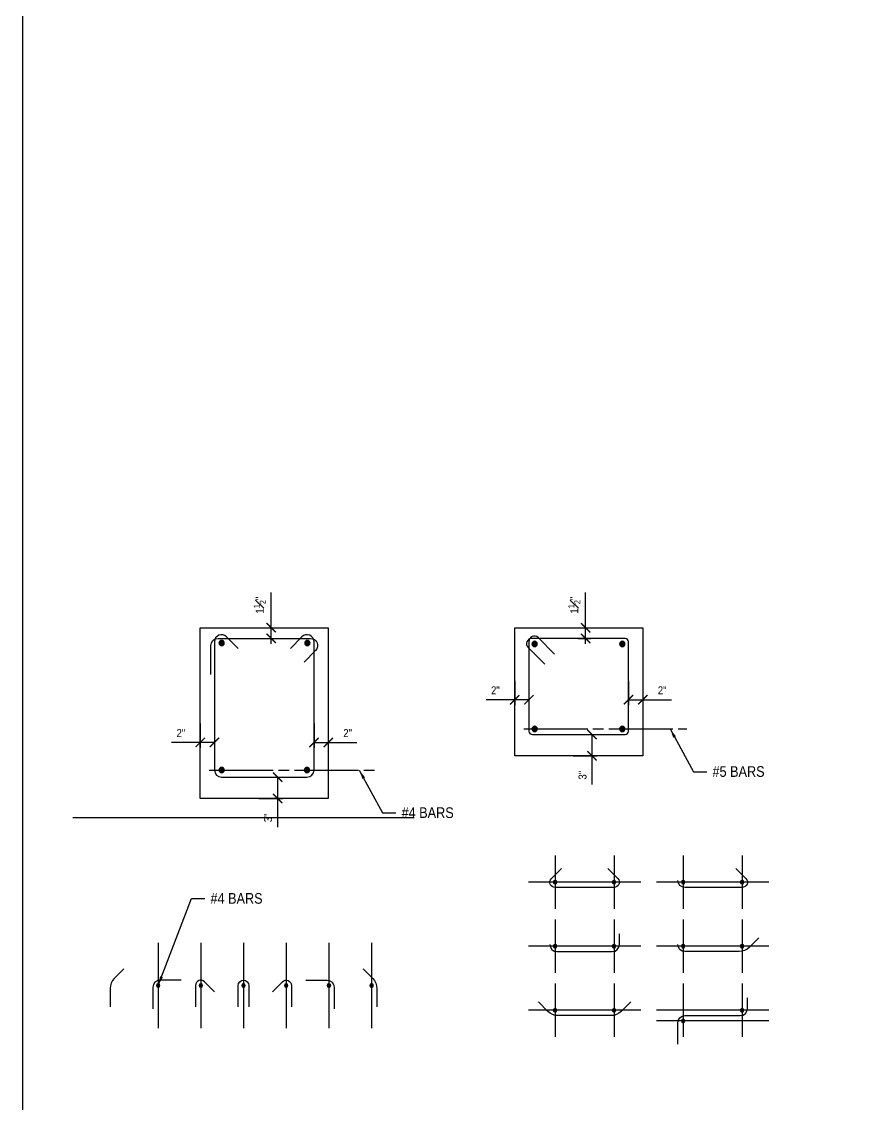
# Model space of a CAD drawing. Header units: inches. Extents: x -2661 to 42767, y -1222 to 9099.
# Drawn here: x 1984.9 to 2102.4, y 1511.9 to 1664.1 of the extents above; entities that cross this region are included whole.
import ezdxf
from ezdxf import colors
from ezdxf.entities.mleader import LeaderData, LeaderLine
from ezdxf.math import Vec2, Vec3

# ---------------------------------------------------------------- set-up
doc = ezdxf.new("R2010")
doc.units = ezdxf.units.IN
doc.header["$LTSCALE"] = 12
doc.header["$MEASUREMENT"] = 0
doc.header["$PDMODE"] = 3
doc.linetypes.add('CENTER4', pattern=[0.9975, 0.75, -0.06125, 0.125, -0.06125])
doc.layers.get('0').update_dxf_attribs({"linetype": 'CONTINUOUS'})
doc.layers.get('DefPoints').update_dxf_attribs({"color": 251, "linetype": 'CONTINUOUS'})
for name, color, linetype in [('S-ANNO-DIMS', 2, 'CONTINUOUS'), ('S-ANNO-NOTE', 4, 'CONTINUOUS'), ('S-REBAR', 7, 'CONTINUOUS')]:
    doc.layers.add(name, color=color, linetype=linetype)
doc.layers.add('S-ANNO-NONPLOT', color=253, linetype='CONTINUOUS', plot=False, transparency=0.5)
doc.styles.add('Arial', font='arial.ttf', dxfattribs={"width": 0.85})
doc.styles.add('ROMANS', font='romans.shx', dxfattribs={"width": 0.85})
doc.dimstyles.new('DIM-12$7', dxfattribs={"dimscale": 12, "dimtxt": 0.09375, "dimasz": 0.125, "dimexe": 0.0625, "dimexo": 0.0625, "dimgap": 0.0625, "dimtad": 1, "dimdec": 4, "dimzin": 11, "dimdsep": 46, "dimlunit": 4, "dimtxsty": 'Arial', "dimcen": 0.125, "dimclrd": 256, "dimclre": 256, "dimclrt": 4, "dimadec": 0, "dimazin": 0, "dimtfac": 1, "dimtdec": 4, "dimtofl": 0, "dimtmove": 0, "dimatfit": 3, "dimfxl": 1, "dimtolj": 1, "dimtzin": 11, "dimarcsym": 0})
doc.dimstyles.new('DIM-12_Se', dxfattribs={"dimscale": 12, "dimtxt": 0.09375, "dimasz": 0.109375, "dimexe": 0.0625, "dimexo": 0.0625, "dimgap": 0.0625, "dimtad": 1, "dimdec": 4, "dimzin": 11, "dimdsep": 46, "dimlunit": 4, "dimtxsty": 'Arial', "dimblk": 'ARCHTICK', "dimcen": 0.125, "dimdle": 0.0625, "dimclrd": 256, "dimclre": 256, "dimclrt": 4, "dimadec": 0, "dimazin": 0, "dimtfac": 0.75, "dimtdec": 4, "dimtmove": 0, "dimatfit": 3, "dimfxl": 1, "dimfrac": 1, "dimtolj": 1, "dimtzin": 0, "dimarcsym": 0})

# ---------------------------------------------------------------- blocks, each defined once
blk = doc.blocks.new('_ARCHTICK')
at = {"color": 0, "linetype": 'ByBlock', "const_width": 0.15}
blk.add_lwpolyline([(-0.5, -0.5), (0.5, 0.5)], dxfattribs=at)
blk = doc.blocks.new('*D2224')
at = {"layer": 'DefPoints', "color": 0, "transparency": 16777216}
for p in [(25918.92, 2330.67), (25922.32, 2330.67), (25918.92, 2327.67)]:
    blk.add_point(p, dxfattribs=at)
at = {"layer": 'S-ANNO-DIMS', "lineweight": -2, "transparency": 16777216}
for p, q in [((25919.67, 2330.67), (25923.07, 2330.67)), ((25922.32, 2330.67), (25922.32, 2326.92)), ((25919.67, 2327.67), (25923.07, 2327.67)), ((25922.32, 2327.67), (25922.32, 2323.65))]:
    blk.add_line(p, q, dxfattribs=at)
at = {"layer": 'S-ANNO-DIMS', "lineweight": -2, "transparency": 16777216, "xscale": 1.3125, "yscale": 1.3125, "zscale": 1.3125}
for p, rotation in [((25922.32, 2330.67), 90), ((25922.32, 2327.67), 270)]:
    blk.add_blockref('_ARCHTICK', p, dxfattribs=dict(at, rotation=rotation))
at = {"layer": 'S-ANNO-DIMS', "color": 4, "transparency": 16777216, "insert": (25921, 2324.95), "char_height": 1.125, "attachment_point": 5, "rotation": 90, "style": 'Arial'}
blk.add_mtext('\\A1;3"', dxfattribs=at)
blk = doc.blocks.new('*D2225')
at = {"layer": 'DefPoints', "color": 0, "transparency": 16777216}
for p in [(25919.64, 2345.67), (25921.43, 2345.67), (25919.64, 2344.17)]:
    blk.add_point(p, dxfattribs=at)
at = {"layer": 'S-ANNO-DIMS', "lineweight": -2, "transparency": 16777216}
for p, q in [((25921.43, 2345.67), (25921.43, 2350.63)), ((25920.39, 2345.67), (25922.18, 2345.67)), ((25921.43, 2343.42), (25921.43, 2345.67)), ((25920.39, 2344.17), (25922.18, 2344.17))]:
    blk.add_line(p, q, dxfattribs=at)
at = {"layer": 'S-ANNO-DIMS', "lineweight": -2, "transparency": 16777216, "xscale": 1.3125, "yscale": 1.3125, "zscale": 1.3125}
for p, rotation in [((25921.43, 2345.67), 90), ((25921.43, 2344.17), 270)]:
    blk.add_blockref('_ARCHTICK', p, dxfattribs=dict(at, rotation=rotation))
at = {"layer": 'S-ANNO-DIMS', "color": 4, "transparency": 16777216, "insert": (25919.83, 2348.84), "char_height": 1.125, "attachment_point": 5, "rotation": 90, "style": 'Arial'}
blk.add_mtext('\\A1;1{\\H0.75x;\\S1#2;}"', dxfattribs=at)
blk = doc.blocks.new('*D2226')
at = {"layer": 'DefPoints', "color": 0, "transparency": 16777216}
for p in [(25911.46, 2338.95), (25913.46, 2338.95), (25913.46, 2335.55)]:
    blk.add_point(p, dxfattribs=at)
at = {"layer": 'S-ANNO-DIMS', "lineweight": -2, "transparency": 16777216}
for p, q in [((25911.46, 2338.2), (25911.46, 2334.8)), ((25913.46, 2338.2), (25913.46, 2334.8)), ((25911.46, 2335.55), (25907.43, 2335.55)), ((25913.46, 2335.55), (25910.71, 2335.55))]:
    blk.add_line(p, q, dxfattribs=at)
at = {"layer": 'S-ANNO-DIMS', "lineweight": -2, "transparency": 16777216, "xscale": 1.3125, "yscale": 1.3125, "zscale": 1.3125, "rotation": 180}
blk.add_blockref('_ARCHTICK', (25911.46, 2335.55), dxfattribs=at)
at = {"layer": 'S-ANNO-DIMS', "lineweight": -2, "transparency": 16777216, "xscale": 1.3125, "yscale": 1.3125, "zscale": 1.3125}
blk.add_blockref('_ARCHTICK', (25913.46, 2335.55), dxfattribs=at)
at = {"layer": 'S-ANNO-DIMS', "color": 4, "transparency": 16777216, "insert": (25908.74, 2336.87), "char_height": 1.125, "attachment_point": 5, "style": 'Arial'}
blk.add_mtext('\\A1;2"', dxfattribs=at)
blk = doc.blocks.new('*D2227')
at = {"layer": 'DefPoints', "color": 0, "transparency": 16777216}
for p in [(25927.46, 2338.95), (25929.46, 2338.95), (25927.46, 2335.55)]:
    blk.add_point(p, dxfattribs=at)
at = {"layer": 'S-ANNO-DIMS', "lineweight": -2, "transparency": 16777216}
for p, q in [((25927.46, 2338.2), (25927.46, 2334.8)), ((25929.46, 2338.2), (25929.46, 2334.8)), ((25927.46, 2335.55), (25930.21, 2335.55)), ((25929.46, 2335.55), (25933.49, 2335.55))]:
    blk.add_line(p, q, dxfattribs=at)
at = {"layer": 'S-ANNO-DIMS', "lineweight": -2, "transparency": 16777216, "xscale": 1.3125, "yscale": 1.3125, "zscale": 1.3125, "rotation": 180}
blk.add_blockref('_ARCHTICK', (25927.46, 2335.55), dxfattribs=at)
at = {"layer": 'S-ANNO-DIMS', "lineweight": -2, "transparency": 16777216, "xscale": 1.3125, "yscale": 1.3125, "zscale": 1.3125}
blk.add_blockref('_ARCHTICK', (25929.46, 2335.55), dxfattribs=at)
at = {"layer": 'S-ANNO-DIMS', "color": 4, "transparency": 16777216, "insert": (25932.18, 2336.87), "char_height": 1.125, "attachment_point": 5, "style": 'Arial'}
blk.add_mtext('\\A1;2"', dxfattribs=at)
blk = doc.blocks.new('*D2228')
at = {"layer": 'DefPoints', "color": 0, "transparency": 16777216}
for p in [(25874.73, 2324.67), (25878.13, 2324.67), (25874.73, 2321.67)]:
    blk.add_point(p, dxfattribs=at)
at = {"layer": 'S-ANNO-DIMS', "lineweight": -2, "transparency": 16777216}
for p, q in [((25875.48, 2324.67), (25878.88, 2324.67)), ((25878.13, 2324.67), (25878.13, 2320.92)), ((25875.48, 2321.67), (25878.88, 2321.67)), ((25878.13, 2321.67), (25878.13, 2317.65))]:
    blk.add_line(p, q, dxfattribs=at)
at = {"layer": 'S-ANNO-DIMS', "lineweight": -2, "transparency": 16777216, "xscale": 1.3125, "yscale": 1.3125, "zscale": 1.3125}
for p, rotation in [((25878.13, 2324.67), 90), ((25878.13, 2321.67), 270)]:
    blk.add_blockref('_ARCHTICK', p, dxfattribs=dict(at, rotation=rotation))
at = {"layer": 'S-ANNO-DIMS', "color": 4, "transparency": 16777216, "insert": (25876.8, 2318.95), "char_height": 1.125, "attachment_point": 5, "rotation": 90, "style": 'Arial'}
blk.add_mtext('\\A1;3"', dxfattribs=at)
blk = doc.blocks.new('*D2229')
at = {"layer": 'DefPoints', "color": 0, "transparency": 16777216}
for p in [(25867.26, 2332.95), (25869.26, 2332.95), (25869.26, 2329.55)]:
    blk.add_point(p, dxfattribs=at)
at = {"layer": 'S-ANNO-DIMS', "lineweight": -2, "transparency": 16777216}
for p, q in [((25867.26, 2332.2), (25867.26, 2328.8)), ((25869.26, 2332.2), (25869.26, 2328.8)), ((25867.26, 2329.55), (25863.23, 2329.55)), ((25869.26, 2329.55), (25866.51, 2329.55))]:
    blk.add_line(p, q, dxfattribs=at)
at = {"layer": 'S-ANNO-DIMS', "lineweight": -2, "transparency": 16777216, "xscale": 1.3125, "yscale": 1.3125, "zscale": 1.3125, "rotation": 180}
blk.add_blockref('_ARCHTICK', (25867.26, 2329.55), dxfattribs=at)
at = {"layer": 'S-ANNO-DIMS', "lineweight": -2, "transparency": 16777216, "xscale": 1.3125, "yscale": 1.3125, "zscale": 1.3125}
blk.add_blockref('_ARCHTICK', (25869.26, 2329.55), dxfattribs=at)
at = {"layer": 'S-ANNO-DIMS', "color": 4, "transparency": 16777216, "insert": (25864.54, 2330.87), "char_height": 1.125, "attachment_point": 5, "style": 'Arial'}
blk.add_mtext('\\A1;2"', dxfattribs=at)
blk = doc.blocks.new('*D2230')
at = {"layer": 'DefPoints', "color": 0, "transparency": 16777216}
for p in [(25883.26, 2332.95), (25885.26, 2332.95), (25883.26, 2329.55)]:
    blk.add_point(p, dxfattribs=at)
at = {"layer": 'S-ANNO-DIMS', "lineweight": -2, "transparency": 16777216}
for p, q in [((25883.26, 2332.2), (25883.26, 2328.8)), ((25885.26, 2332.2), (25885.26, 2328.8)), ((25883.26, 2329.55), (25886.01, 2329.55)), ((25885.26, 2329.55), (25889.29, 2329.55))]:
    blk.add_line(p, q, dxfattribs=at)
at = {"layer": 'S-ANNO-DIMS', "lineweight": -2, "transparency": 16777216, "xscale": 1.3125, "yscale": 1.3125, "zscale": 1.3125, "rotation": 180}
blk.add_blockref('_ARCHTICK', (25883.26, 2329.55), dxfattribs=at)
at = {"layer": 'S-ANNO-DIMS', "lineweight": -2, "transparency": 16777216, "xscale": 1.3125, "yscale": 1.3125, "zscale": 1.3125}
blk.add_blockref('_ARCHTICK', (25885.26, 2329.55), dxfattribs=at)
at = {"layer": 'S-ANNO-DIMS', "color": 4, "transparency": 16777216, "insert": (25887.98, 2330.87), "char_height": 1.125, "attachment_point": 5, "style": 'Arial'}
blk.add_mtext('\\A1;2"', dxfattribs=at)
blk = doc.blocks.new('*D2231')
at = {"layer": 'DefPoints', "color": 0, "transparency": 16777216}
for p in [(25875.45, 2345.67), (25877.23, 2345.67), (25875.45, 2344.17)]:
    blk.add_point(p, dxfattribs=at)
at = {"layer": 'S-ANNO-DIMS', "lineweight": -2, "transparency": 16777216}
for p, q in [((25877.23, 2345.67), (25877.23, 2350.63)), ((25876.2, 2345.67), (25877.98, 2345.67)), ((25877.23, 2343.42), (25877.23, 2345.67)), ((25876.2, 2344.17), (25877.98, 2344.17))]:
    blk.add_line(p, q, dxfattribs=at)
at = {"layer": 'S-ANNO-DIMS', "lineweight": -2, "transparency": 16777216, "xscale": 1.3125, "yscale": 1.3125, "zscale": 1.3125}
for p, rotation in [((25877.23, 2345.67), 90), ((25877.23, 2344.17), 270)]:
    blk.add_blockref('_ARCHTICK', p, dxfattribs=dict(at, rotation=rotation))
at = {"layer": 'S-ANNO-DIMS', "color": 4, "transparency": 16777216, "insert": (25875.63, 2348.84), "char_height": 1.125, "attachment_point": 5, "rotation": 90, "style": 'Arial'}
blk.add_mtext('\\A1;1{\\H0.75x;\\S1#2;}"', dxfattribs=at)
blk = doc.blocks.new('*U521')
h = blk.add_hatch(color=256)
h.dxf.hatch_style = 1
h.paths.add_polyline_path([(0.375, 0, 1), (-0.375, 0, 1)])
at = {"color": 0}
blk.add_circle((0, 0), 0.375, dxfattribs=at)
blk = doc.blocks.new('*U285')
h = blk.add_hatch(color=256)
h.dxf.hatch_style = 1
h.paths.add_polyline_path([(0.25, 0, 1), (-0.25, 0, 1)])
at = {"color": 0}
blk.add_circle((0, 0), 0.25, dxfattribs=at)
blk = doc.blocks.new('WALL_TOP PLATE_2x4')
at = {"layer": 'S-ANNO-NOTE'}
ml = blk.add_multileader_mtext('Standard', dxfattribs=at)
ml.set_content('{\\C4;E.N.}', color=4, style='Arial')
ml.set_leader_properties(color=2)
ml.build(insert=Vec2(0, 0))
ml.multileader.update_dxf_attribs({"dogleg_length": 0.36, "arrow_head_size": 1.31, "scale": 12})
ctx = ml.context
ctx.base_point, ctx.scale, ctx.char_height, ctx.arrow_head_size, ctx.landing_gap_size, ctx.plane_origin = Vec3(13.91, -10.82), 12, 1.125, 1.31, 1.08, Vec3(-31.17, 289.35)
notes = []
notes.append((ctx, [(0, (1, 1, 0), (12.41, -10.82), (1, 0), 1.5, [(0, [(0.75, -0.75)], 0, [])])]))
ctx.mtext.insert, ctx.mtext.width, ctx.mtext.flow_direction = Vec3(14.99, -10.26), 17.75, 5
ml = blk.add_multileader_mtext('Standard', dxfattribs=at)
ml.set_content('SHEAR WALL w/ E.N. PER PLAN', color=4, style='Arial')
ml.set_leader_properties(color=2)
ml.build(insert=Vec2(0, 0))
ml.multileader.update_dxf_attribs({"dogleg_length": 0.36, "arrow_head_size": 1.31, "scale": 12})
ctx = ml.context
ctx.base_point, ctx.scale, ctx.char_height, ctx.arrow_head_size, ctx.landing_gap_size, ctx.plane_origin = Vec3(13.91, -20.72), 12, 1.125, 1.31, 1.08, Vec3(-31.3, 283.13)
notes.append((ctx, [(0, (1, 1, 0), (12.41, -20.72), (1, 0), 1.5, [(0, [(0.5, -10.23)], 0, [])])]))
ctx.mtext.insert, ctx.mtext.width, ctx.mtext.defined_height, ctx.mtext.flow_direction = Vec3(14.99, -20.16), 10.3297, 3.69, 5
for ctx, leaders in notes:
    for number, flags, end, landing, length, lines in leaders:
        leader = LeaderData()
        leader.index, (leader.has_last_leader_line, leader.has_dogleg_vector, leader.attachment_direction) = number, flags
        leader.last_leader_point, leader.dogleg_vector, leader.dogleg_length = Vec3(end), Vec3(landing), length
        for number, points, colour, breaks in lines:
            line = LeaderLine()
            line.index, line.vertices, line.color, line.breaks = number, Vec3.list(points), colors.encode_raw_color(colour), breaks
            leader.lines.append(line)
        ctx.leaders.append(leader)
blk = doc.blocks.new('WALL_TOP PLATE_2x4 ALT')
at = {"layer": 'S-ANNO-NOTE'}
ml = blk.add_multileader_mtext('Standard', dxfattribs=at)
ml.set_content('{\\C4;E.N.}', color=4, style='Arial')
ml.set_leader_properties(color=2)
ml.build(insert=Vec2(0, 0))
ml.multileader.update_dxf_attribs({"dogleg_length": 0.36, "arrow_head_size": 1.31, "scale": 12})
ctx = ml.context
ctx.base_point, ctx.scale, ctx.char_height, ctx.arrow_head_size, ctx.landing_gap_size, ctx.plane_origin = Vec3(13.91, -10.82), 12, 1.125, 1.31, 1.08, Vec3(-31.17, 289.35)
notes = []
notes.append((ctx, [(0, (1, 1, 0), (12.41, -10.82), (1, 0), 1.5, [(0, [(0.75, -0.75)], 0, [])])]))
ctx.mtext.insert, ctx.mtext.width, ctx.mtext.flow_direction = Vec3(14.99, -10.26), 17.75, 5
ml = blk.add_multileader_mtext('Standard', dxfattribs=at)
ml.set_content('SHEAR WALL w/ E.N. PER PLAN', color=4, style='Arial')
ml.set_leader_properties(color=2)
ml.build(insert=Vec2(0, 0))
ml.multileader.update_dxf_attribs({"dogleg_length": 0.36, "arrow_head_size": 1.31, "scale": 12})
ctx = ml.context
ctx.base_point, ctx.scale, ctx.char_height, ctx.arrow_head_size, ctx.landing_gap_size, ctx.plane_origin = Vec3(13.91, -20.72), 12, 1.125, 1.31, 1.08, Vec3(-31.3, 283.13)
notes.append((ctx, [(0, (1, 1, 0), (12.41, -20.72), (1, 0), 1.5, [(0, [(0.5, -10.23)], 0, [])])]))
ctx.mtext.insert, ctx.mtext.width, ctx.mtext.defined_height, ctx.mtext.flow_direction = Vec3(14.99, -20.16), 10.3297, 3.69, 5
for ctx, leaders in notes:
    for number, flags, end, landing, length, lines in leaders:
        leader = LeaderData()
        leader.index, (leader.has_last_leader_line, leader.has_dogleg_vector, leader.attachment_direction) = number, flags
        leader.last_leader_point, leader.dogleg_vector, leader.dogleg_length = Vec3(end), Vec3(landing), length
        for number, points, colour, breaks in lines:
            line = LeaderLine()
            line.index, line.vertices, line.color, line.breaks = number, Vec3.list(points), colors.encode_raw_color(colour), breaks
            leader.lines.append(line)
        ctx.leaders.append(leader)
blk = doc.blocks.new('A$C26184f70')
at = {"layer": 'S-ANNO-NONPLOT'}
for p, q in [((7.05321, -363.72964), (55.05321, -363.72964)), ((74.84873, -369.06548), (74.84873, -376.56548)), ((83.13047, -369.06548), (83.13047, -376.56548)), ((92.84873, -369.06548), (92.84873, -376.56548)), ((101.13047, -369.06548), (101.13047, -376.56548)), ((86.88047, -372.81548), (71.09873, -372.81548)), ((104.88047, -372.81548), (89.09873, -372.81548)), ((74.84873, -378.06548), (74.84873, -385.56548)), ((83.13047, -378.06548), (83.13047, -385.56548)), ((92.84873, -378.06548), (92.84873, -385.56548)), ((101.13047, -378.06548), (101.13047, -385.56548)), ((19.05321, -381.33981), (19.05321, -393.33981)), ((25.05321, -381.33981), (25.05321, -393.33981)), ((31.05321, -381.33981), (31.05321, -393.33981)), ((37.05321, -381.33981), (37.05321, -393.33981)), ((43.05321, -381.33981), (43.05321, -393.33981)), ((49.05321, -381.33981), (49.05321, -393.33981)), ((86.88047, -381.81548), (71.09873, -381.81548)), ((104.88047, -381.81548), (89.09873, -381.81548)), ((74.84873, -387.06548), (74.84873, -394.56548)), ((83.13047, -387.06548), (83.13047, -394.56548)), ((92.84873, -387.06548), (92.84873, -394.56548)), ((101.13047, -387.06548), (101.13047, -394.56548)), ((86.88047, -390.81548), (71.09873, -390.81548)), ((104.88047, -390.81548), (89.09873, -390.81548)), ((104.88047, -392.31548), (89.09873, -392.31548))]:
    blk.add_line(p, q, dxfattribs=at)
for points in [[(24.97101, -337.06274), (42.97101, -337.06274), (42.97101, -361.06274), (24.97101, -361.06274)], [(69.1681, -337.06274), (87.1681, -337.06274), (87.1681, -355.06274), (69.1681, -355.06274)]]:
    blk.add_lwpolyline(points, close=True, dxfattribs=at)
at = {"layer": 'S-ANNO-NOTE', "color": 1, "linetype": 'CENTER4'}
for p, q in [((70.43465, -351.28511), (93.35365, -351.28511)), ((26.23756, -357.06274), (49.65656, -357.06274))]:
    blk.add_line(p, q, dxfattribs=at)
at = {"layer": 'S-REBAR'}
for points in [[(26.47101, -343.6356), (26.47101, -339.56274, -0.414213562), (27.47101, -338.56274), (40.47101, -338.56274, -0.668178638), (41.17812, -340.26985), (39.55793, -341.89004)], [(30.2983, -339.96344), (28.67812, -338.34326, 0.668178638), (26.97101, -339.05037), (26.97101, -357.06274, 0.414213562), (27.97101, -358.06274), (39.97101, -358.06274, 0.414213562), (40.97101, -357.06274), (40.97101, -339.05037, 0.668178638), (39.2639, -338.34326), (37.64372, -339.96344)], [(74.77889, -340.77903), (72.44843, -338.44858, 0.668178638), (71.1681, -338.97891), (71.1681, -351.57669, 0.414213562), (71.65416, -352.06274), (84.68204, -352.06274, 0.414213562), (85.1681, -351.57669), (85.1681, -339.0488, 0.414213562), (84.68204, -338.56274), (71.58427, -338.56274, 0.668178638), (71.05394, -339.84307), (73.38439, -342.17353)], [(82.24659, -370.87094), (83.6608, -372.28515, -0.668178638), (83.13047, -373.56548), (74.84873, -373.56548, -0.668178638), (74.3184, -372.28515), (75.73261, -370.87094)], [(100.24659, -370.87094), (101.6608, -372.28515, -0.668178638), (101.13047, -373.56548), (93.09873, -373.56548, -0.414213562), (92.09873, -372.56548)], [(74.09873, -381.56548, 0.414213562), (75.09873, -382.56548), (82.88047, -382.56548, 0.414213562), (83.88047, -381.56548), (83.88047, -380.06548)], [(103.47563, -380.63454), (102.13047, -381.9797, -0.198912367), (100.71626, -382.56548), (93.09873, -382.56548, -0.414213562), (92.09873, -381.56548)], [(14.23414, -384.99466), (12.88899, -386.33981, 0.198912367), (12.30321, -387.75402), (12.30321, -390.33981)], [(47.87227, -384.99466), (49.21742, -386.33981, -0.198912367), (49.80321, -387.75402), (49.80321, -390.33981)], [(22.30321, -386.58981), (19.30321, -386.58981, 0.414213562), (18.30321, -387.58981), (18.30321, -390.58981)], [(26.99775, -388.22369), (25.58354, -386.80948, 0.668178638), (24.30321, -387.33981), (24.30321, -390.33981)], [(30.30321, -390.33981), (30.30321, -387.33981, -1), (31.80321, -387.33981), (31.80321, -390.33981)], [(35.10866, -388.22369), (36.52288, -386.80948, -0.668178638), (37.80321, -387.33981), (37.80321, -390.33981)], [(39.80321, -386.58981), (42.80321, -386.58981, -0.414213562), (43.80321, -387.58981), (43.80321, -390.58981)], [(92.09873, -395.56548), (92.09873, -392.56548, -0.414213562), (93.09873, -391.56548), (100.88047, -391.56548, 0.414213562), (101.88047, -390.56548), (101.88047, -389.06548)], [(85.47563, -389.63454), (84.13047, -390.9797, -0.198912367), (82.71626, -391.56548), (75.26294, -391.56548, -0.198912367), (73.84873, -390.9797), (72.50358, -389.63454)]]:
    blk.add_lwpolyline(points, format="xyb", dxfattribs=at)
at = {"layer": 'S-REBAR', "linetype": 'ByBlock', "xscale": -1, "rotation": 180}
for name, p in [('*U521', (27.97101, -339.22364)), ('*U521', (40.0245, -339.22364)), ('*U521', (71.9749, -339.34038)), ('*U521', (84.29141, -339.34038)), ('*U521', (71.9749, -351.28511)), ('*U521', (84.29141, -351.28511)), ('*U521', (27.97101, -357.06274)), ('*U521', (39.97101, -357.06274)), ('*U285', (74.84873, -372.81548)), ('*U285', (83.13047, -372.81548)), ('*U285', (92.84873, -372.81548)), ('*U285', (101.13047, -372.81548)), ('*U285', (74.84873, -381.81548)), ('*U285', (83.13047, -381.81548)), ('*U285', (92.84873, -381.81548)), ('*U285', (101.13047, -381.81548)), ('*U285', (19.05321, -387.33981)), ('*U285', (25.05321, -387.33981)), ('*U285', (31.05321, -387.33981)), ('*U285', (37.05321, -387.33981)), ('*U285', (43.05321, -387.33981)), ('*U285', (49.05321, -387.33981)), ('*U285', (74.84873, -390.81548)), ('*U285', (83.13047, -390.81548)), ('*U285', (101.13047, -390.81548)), ('*U285', (92.84873, -392.31548))]:
    blk.add_blockref(name, p, dxfattribs=at)
at = {"layer": 'S-ANNO-NOTE', "color": 191, "char_height": 1.5, "width": 26.625, "attachment_point": 1, "style": 'Arial'}
for s, insert in [('#5 BARS', (96.96735, -356.51803)), ('#4 BARS', (53.27026, -362.29566)), ('#4 BARS', (26.41015, -374.3422))]:
    blk.add_mtext(s, dxfattribs=dict(at, insert=insert))
at = {"layer": 'S-ANNO-DIMS'}
for base, p1, p2, angle, picture, middle in [((34.94143, -337.06274), (33.1553, -338.56274), (33.1553, -337.06274), 90, '*D2231', (34.94143, -333.89198)), ((79.13852, -337.06274), (77.35239, -338.56274), (77.35239, -337.06274), 90, '*D2225', (79.13852, -333.89198)), ((85.1681, -347.17732), (87.1681, -343.7778), (85.1681, -343.7778), 180, '*D2227', (89.89087, -347.17732)), ((40.97101, -353.17732), (42.97101, -349.7778), (40.97101, -349.7778), 180, '*D2230', (45.69378, -353.17732)), ((80.03362, -352.06274), (76.6341, -355.06274), (76.6341, -352.06274), 90, '*D2224', (80.03362, -357.78551)), ((35.83653, -358.06274), (32.43701, -361.06274), (32.43701, -358.06274), 90, '*D2228', (35.83653, -363.78551))]:
    dim = blk.add_linear_dim(base=base, p1=p1, p2=p2, angle=angle, dimstyle='DIM-12_Se', dxfattribs=at)
    dim.commit()
    dim.dimension.update_dxf_attribs({"geometry": picture, "text_midpoint": middle, "dimtype": 128, "insert": (-25842.2903, -2682.73077)})
for base, p1, p2, picture, middle in [((71.1681, -347.17732), (69.1681, -343.7778), (71.1681, -343.7778), '*D2226', (66.44533, -347.17732)), ((26.97101, -353.17732), (24.97101, -349.7778), (26.97101, -349.7778), '*D2229', (22.24824, -353.17732))]:
    dim = blk.add_linear_dim(base=base, p1=p1, p2=p2, dimstyle='DIM-12_Se', dxfattribs=at)
    dim.commit()
    dim.dimension.update_dxf_attribs({"geometry": picture, "text_midpoint": middle, "dimtype": 128, "insert": (-25842.2903, -2682.73077)})
for points in [[(91.01957, -351.28511), (94.306, -357.29389), (96.17059, -357.29389)], [(47.32248, -357.06274), (50.60891, -363.07152), (52.4735, -363.07152)], [(19.05321, -387.33981), (23.7488, -375.11805), (25.61339, -375.11805)]]:
    blk.add_leader(points, dimstyle='DIM-12$7', override={"dimasz": 0.109375, "dimtxsty": 'ROMANS', "dimdle": 0.0625, "dimse1": 1, "dimse2": 1, "dimtfac": 0.75, "dimfrac": 1}, dxfattribs=at)

msp = doc.modelspace()

# ---------------------------------------------------------------- linework, layer by layer
at = {"layer": 'S-ANNO-NONPLOT'}
msp.add_line((1985.0403, 2012.36325), (1985.0403, 940.00328), dxfattribs=at)

# ---------------------------------------------------------------- block references
for name, p in [('A$C26184f70', (1985.0403, 1915.95677)), ('WALL_TOP PLATE_2x4 ALT', (1931.80984, 1590.05019))]:
    msp.add_blockref(name, p)
at = {"layer": 'S-ANNO-NOTE', "color": 0, "linetype": 'ByBlock'}
msp.add_blockref('WALL_TOP PLATE_2x4', (1931.80984, 1549.96758), dxfattribs=at)

doc.saveas('drawing.dxf')
